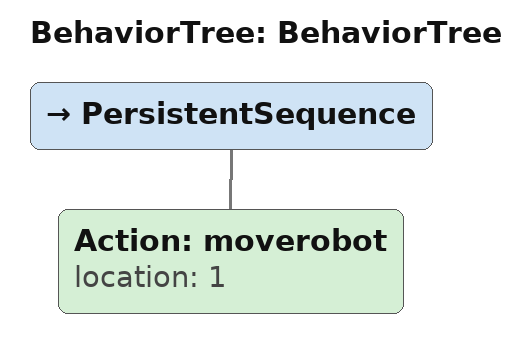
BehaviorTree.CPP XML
<root main_tree_to_execute="BehaviorTree">

    <BehaviorTree ID="BehaviorTree">
        <PersistentSequence>
            <Action ID="moverobot" location="1"/>
        </PersistentSequence>
    </BehaviorTree>

</root>
